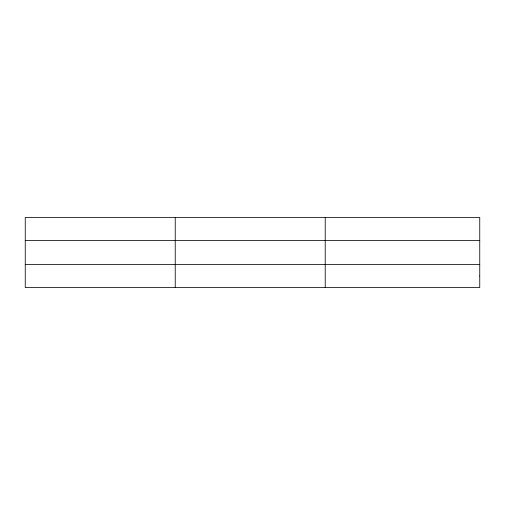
<?xml version="1.0" encoding="UTF-8"?>
<svg xmlns="http://www.w3.org/2000/svg" width="505" height="505" viewBox="0 0 505 505"><rect width="100%" height="100%" fill="white"/><g stroke="black" fill="none" stroke-linecap="round" stroke-linejoin="round"><path stroke-width="0.76" d="M175.235 287.528L175.235 217.472M325.22 287.528L325.22 217.472M25.25 240.595L479.75 240.595M25.25 264.405L479.75 264.405M479.75 275.97L479.75 287.528L25.25 287.528L25.25 217.472L479.75 217.472L479.75 275.97"/></g></svg>
